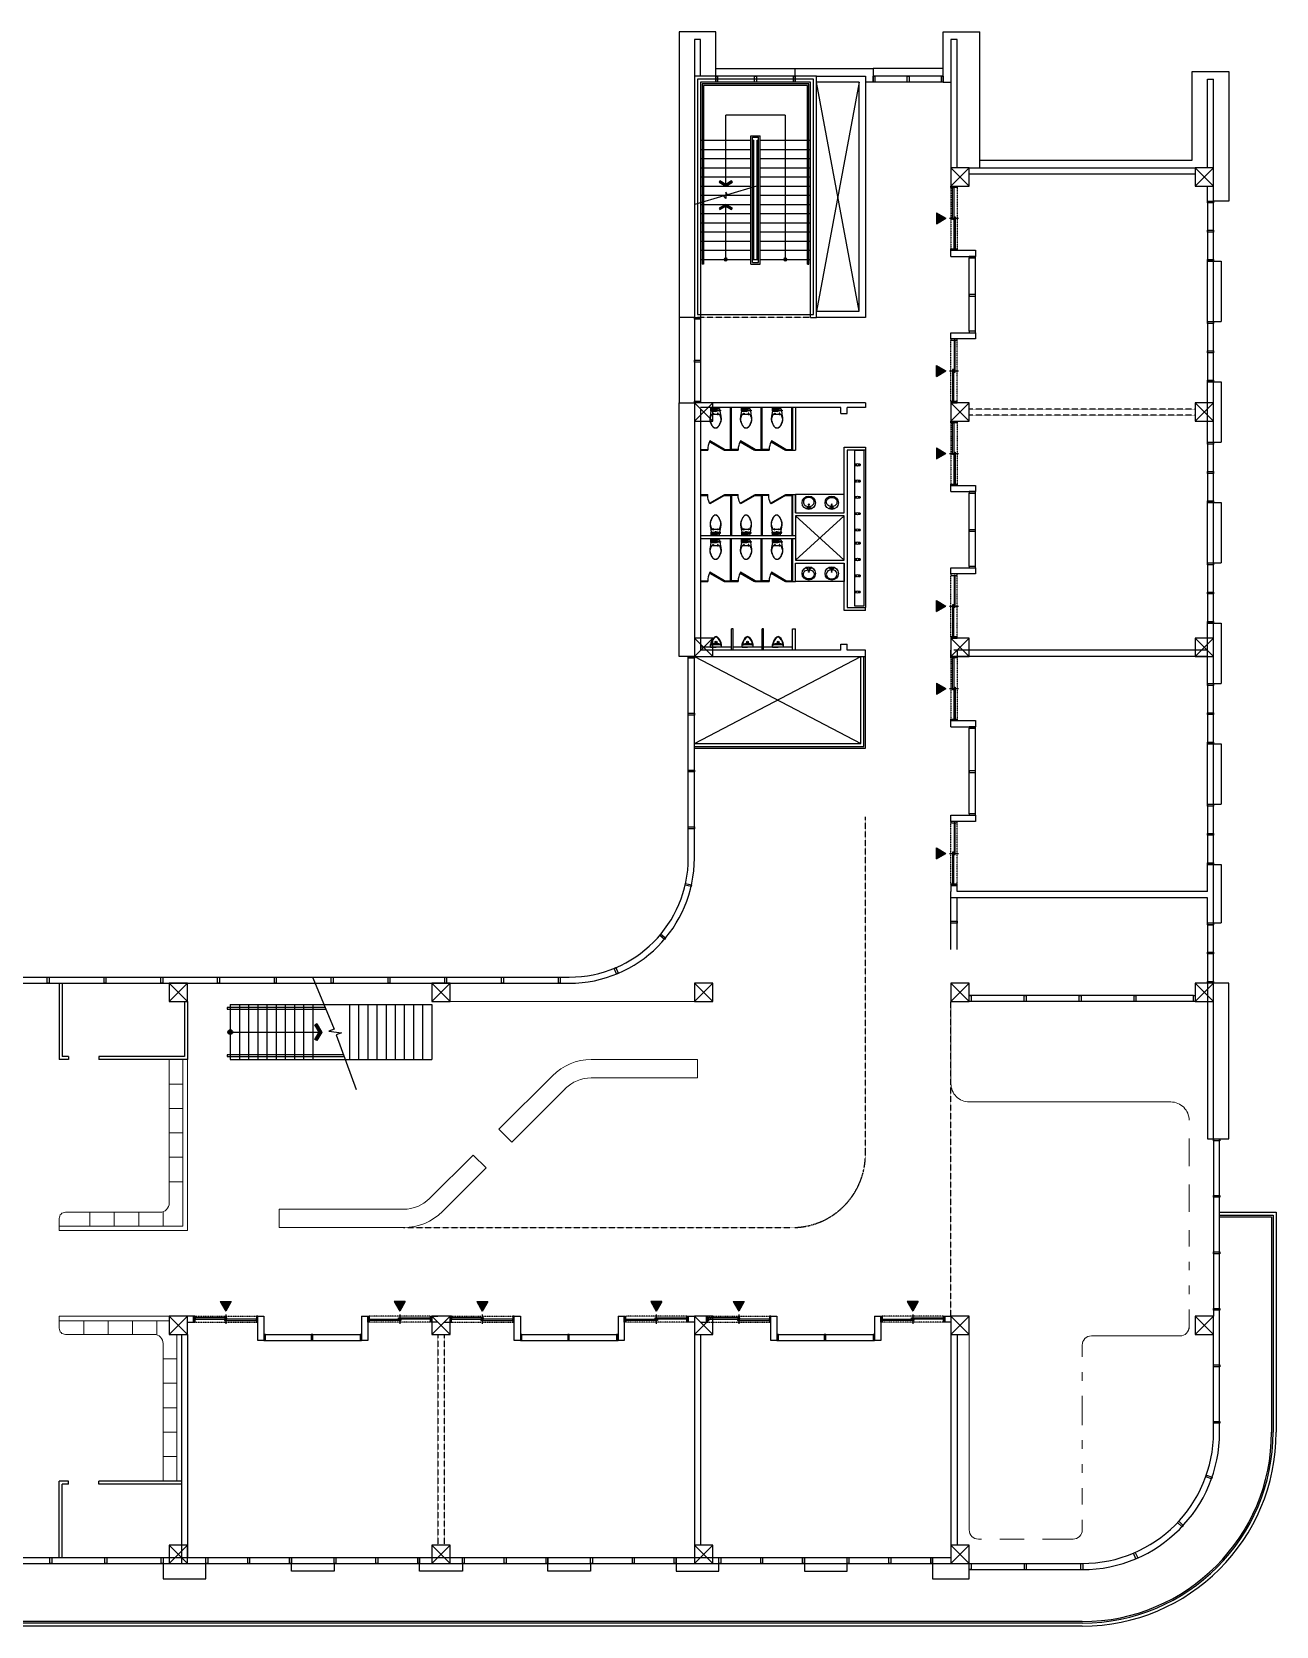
# Model space of a CAD drawing. Header units: millimetres. Extents: x -205 to 117945, y 114 to 103664.
# Drawn here: x 77198 to 117945, y 47514 to 99714 of the extents above; entities that cross this region are included whole.
import ezdxf

# ---------------------------------------------------------------- set-up
doc = ezdxf.new("R2010")
doc.units = ezdxf.units.MM
doc.linetypes.add('D_HIDDEN', pattern=[0.35, 0.2, -0.15])
doc.linetypes.add('HID', pattern=[2.2, 1.5, -0.7])
doc.layers.get('Defpoints').update_dxf_attribs({"color": 163})
doc.layers.add('A-0.패턴1', color=252, linetype='Continuous', lineweight=9, true_color=0x969696)
for name, color, linetype in [('A-ELE7', 7, 'Continuous'), ('A-FIN', 6, 'Continuous'), ('A-FIN-GL', 5, 'Continuous'), ('A-FIN-ST', 4, 'Continuous'), ('A-HID2', 7, 'HID'), ('A-HR', 6, 'Continuous'), ('A-LEAD', 7, 'Continuous'), ('A-RC', 2, 'Continuous'), ('A-STAIR', 4, 'Continuous'), ('A-TOILET', 252, 'Continuous'), ('A-VOID', 1, 'Continuous'), ('A-WALL', 3, 'Continuous'), ('A-WND2', 253, 'Continuous'), ('AA-DWXM-WIND', 4, 'Continuous'), ('AA-SSXS-SYMB', 7, 'Continuous'), ('AA-WAXM-CONC', 2, 'Continuous'), ('AA-XXXX-MARK', 7, 'Continuous'), ('G-SYM', 7, 'Continuous'), ('H-PAT 8', 8, 'Continuous')]:
    doc.layers.add(name, color=color, linetype=linetype)
doc.layers.add('G-DEF1', color=163, linetype='Continuous', plot=False)

# ---------------------------------------------------------------- blocks, each defined once
blk = doc.blocks.new('COL')
at = {"layer": 'A-RC'}
blk.add_lwpolyline([(-2370007, 768928), (-2369407, 768928), (-2369407, 769528), (-2370007, 769528)], close=True, dxfattribs=at)
at = {"layer": 'G-DEF1', "flags": 128}
for points in [[(-2370007, 769528), (-2369407, 768928)], [(-2370007, 768928), (-2369407, 769528)]]:
    blk.add_lwpolyline(points, dxfattribs=at)
blk = doc.blocks.new('교실문')
at = {"layer": 'G-SYM'}
h = blk.add_hatch(color=256, dxfattribs=at)
h.dxf.hatch_style = 1
h.paths.add_polyline_path([(241522, -220325), (241162, -220325), (241342, -220637)])
blk.add_line((241342, -220751), (241342, -221051))
for points in [[(240292, -221001), (240337, -221001), (240337, -220801), (240292, -220801)], [(242347, -221001), (242392, -221001), (242392, -220801), (242347, -220801)]]:
    blk.add_lwpolyline(points, close=True)
at = {"layer": 'A-FIN-GL', "flags": 128}
for points in [[(240337, -220898), (241382, -220898), (241382, -220858), (240337, -220858)], [(241302, -220944), (242347, -220944), (242347, -220904), (241302, -220904)]]:
    blk.add_lwpolyline(points, close=True, dxfattribs=at)
at = {"layer": 'G-SYM'}
for p, q in [((241162, -220325), (241522, -220325)), ((241162, -220325), (241342, -220637)), ((241522, -220325), (241342, -220637))]:
    blk.add_line(p, q, dxfattribs=at)
at = {"layer": 'H-PAT 8', "linetype": 'D_HIDDEN'}
for p, q in [((240337, -220801), (242347, -220801)), ((240337, -221001), (242347, -221001))]:
    blk.add_line(p, q, dxfattribs=at)
blk = doc.blocks.new('DOOR-2')
at = {"layer": 'A-FIN-GL', "flags": 128}
for points in [[(13367034, -3300902), (13370134, -3300902)], [(13367034, -3301102), (13370134, -3301102)]]:
    blk.add_lwpolyline(points, dxfattribs=at)
at = {"layer": 'A-FIN-ST'}
for points in [[(13367034, -3301102), (13367034, -3300902), (13366984, -3300902), (13366984, -3301102)], [(13368584, -3301102), (13368584, -3300902), (13368534, -3300902), (13368534, -3301102)], [(13370184, -3301102), (13370184, -3300902), (13370134, -3300902), (13370134, -3301102)]]:
    blk.add_lwpolyline(points, close=True, dxfattribs=at)
blk = doc.blocks.new('A$C198f86d3')
at = {"lineweight": -3}
for p, q in [((-181, 0), (0, 0)), ((-181, 0), (-181, -90)), ((181, 0), (0, 0)), ((181, 0), (181, -90))]:
    blk.add_line(p, q, dxfattribs=at)
for radius in [32.5, 20]:
    blk.add_circle((0, -163), radius, dxfattribs=at)
for centre, radius, start, end in [((21, 736), 820, 255.724, 268.592), ((204, -34), 390, 188.3428, 230.0968), ((21, 736), 853, 256.3218, 268.592), ((-39, -123), 116, 168.393, 198.941), ((209, -30), 381, 200.0609, 229.9825), ((0, -280), 69.6, 228.893, 269.9978), ((0, -280), 54.6, 229.1079, 269.9964), ((-21, 736), 820, 271.4035, 284.2715), ((-21, 736), 853, 271.4035, 283.6738), ((0, -280), 54.6, 269.9991, 310.8877), ((0, -280), 69.6, 269.9978, 311.1025), ((-209, -30), 381, 310.013, 339.9346), ((-204, -34), 390, 309.8987, 351.6527), ((39, -123), 116, 341.0545, 11.6025)]:
    blk.add_arc(centre, radius, start, end, dxfattribs=at)
blk = doc.blocks.new('apt104')
for p, q in [((-85, -230), (-85, -190)), ((-85, -190), (-65, -190)), ((-65, -190), (-65, -230)), ((115, -80), (15, -80)), ((115, -120), (15, -120)), ((65, -190), (65, -230)), ((85, -190), (65, -190)), ((85, -230), (85, -190)), ((150, -10), (110, -10)), ((110, -80), (110, -31))]:
    blk.add_line(p, q)
for points in [[(95, 0), (100, -10), (110, -10), (110, -31), (106, -31), (98, -31), (87, -30), (0, -30), (-87, -30), (-98, -31), (-106, -31), (-113, -32), (-119, -32), (-123, -33), (-125, -35), (-126, -38), (-127, -41), (-128, -45), (-129, -49), (-130, -56), (-131, -60), (-132, -64), (-133, -69), (-134, -75), (-135, -81), (-136, -86), (-141, -86), (-144, -85), (-147, -85), (-152, -85), (-156, -86), (-160, -88), (-163, -91), (-165, -94), (-166, -97), (-166, -99), (-166, -100), (-166, -101), (-166, -103), (-165, -106), (-163, -109), (-160, -112), (-156, -114), (-152, -115), (-147, -115), (-144, -115), (-141, -114), (-170, -280, 0.022182), (-179, -348, 0.0294), (-180, -400, 0.029565), (-177, -436, 0.035314), (-170, -465, 0.006976), (-166, -477, 0.004694), (-160, -495, 0.019426), (-144, -536, 0.015468), (-120, -585, 0.040875), (-101, -615, 0.036447), (-75, -645, 0.04843), (-50, -665, 0.068612), (-30, -675, 0.037226), (-14, -679, 0.041311), (0, -680, 0.041311), (14, -679, 0.037226), (30, -675, 0.068612), (50, -665, 0.04843), (75, -645, 0.036447), (101, -615, 0.040875), (120, -585, 0.015468), (144, -536, 0.019426), (160, -495, 0.004694), (166, -477, 0.006976), (170, -465, 0.035314), (177, -436, 0.029565), (180, -400, 0.0294), (179, -348, 0.022182), (170, -280), (142, -122, 0.455372), (150, -85), (150, -10), (160, -10), (165, 0)], [(-65, -90), (-136, -86, 1.060552)]]:
    blk.add_lwpolyline(points, format="xyb")
blk.add_lwpolyline([(155, -485, 0.01631), (169, -440, 0.029266), (175, -415, 0.059581), (176, -392, 0.031679), (170, -350, 0.018716), (159, -306, 0.029941), (150, -280, 0.016406), (142, -262, 0.013101), (130, -240, 0.031874), (118, -221, 0.236068), (115, -220), (-115, -220, 0.198912), (-124, -224, 0.091569), (-135, -240, 0.015343), (-142, -257, 0.011028), (-150, -280, 0.00909), (-161, -317, 0.010307), (-170, -350, 0.040097), (-176, -389, 0.059581), (-175, -415, 0.029266), (-169, -440, 0.01631), (-155, -485, 0.00591), (-139, -527, 0.010632), (-130, -550, 0.022415), (-115, -581, 0.027113), (-100, -605, 0.025219), (-89, -619, 0.015085), (-70, -640, 0.026781), (-54, -654, 0.03156), (-40, -665, 0.081068), (-24, -672, 0.057721), (0, -675, 0.044905), (18, -674, 0.063275), (30, -670, 0.056457), (48, -660, 0.038661), (70, -640, 0.016027), (90, -618, 0.028675), (100, -605, 0.023657), (116, -579, 0.022415), (130, -550, 0.010632), (139, -527, 0.00591)], format="xyb", close=True)
for points in [[(-141, -114), (-65, -110)], [(-65, -230), (-85, -230)], [(-15, -80), (-65, -80), (-65, -120), (-15, -120)], [(65, -230), (85, -230)]]:
    blk.add_lwpolyline(points)
blk.add_circle((0, -100), 25)
for centre, radius, start, end in [((0, -100), 35, 34.8499, 145.1501), ((0, -100), 35, 214.8499, 325.1501), ((130, -100), 25, 36.8699, 298.9372)]:
    blk.add_arc(centre, radius, start, end)
blk = doc.blocks.new('A$Cd8b1d8e2')
at = {"layer": 'AA-XXXX-MARK'}
h = blk.add_hatch(color=256, dxfattribs=at)
h.dxf.hatch_style = 1
edge = h.paths.add_edge_path()
edge.add_arc((0, 0), 0.5, 0, 360)
blk.add_circle((0, 0), 0.5, dxfattribs=at)
blk = doc.blocks.new('ST-3')
at = {"layer": 'A-LEAD'}
for points in [[(-2264912, 993174), (-2264955, 993199), (-2264844, 993390), (-2264955, 993582), (-2264912, 993607), (-2264787, 993390)], [(-2264062, 993607), (-2264018, 993582), (-2264129, 993390), (-2264018, 993199), (-2264062, 993174), (-2264187, 993390)]]:
    blk.add_hatch(color=256, dxfattribs=at).paths.add_polyline_path(points)
at = {"layer": 'A-FIN-GL'}
blk.add_line((-2260787, 995665), (-2260787, 993065), dxfattribs=at)
at = {"layer": 'A-FIN-GL', "flags": 128}
blk.add_lwpolyline([(-2260587, 995665), (-2260587, 993065)], dxfattribs=at)
at = {"layer": 'A-FIN-ST'}
for points in [[(-2260587, 995605), (-2260587, 995665), (-2260787, 995665), (-2260787, 995605)], [(-2260587, 994335), (-2260587, 994395), (-2260787, 994395), (-2260787, 994335)], [(-2260587, 993065), (-2260587, 993125), (-2260787, 993125), (-2260787, 993065)]]:
    blk.add_lwpolyline(points, close=True, dxfattribs=at)
at = {"layer": 'A-HID2'}
blk.add_lwpolyline([(-2268487, 996165), (-2268487, 992565)], dxfattribs=at)
at = {"layer": 'A-HR'}
for p, q in [((-2266737, 996115), (-2260837, 996115)), ((-2266737, 996065), (-2266737, 996115)), ((-2266737, 996065), (-2260887, 996065)), ((-2260887, 996065), (-2260887, 992665)), ((-2260837, 996115), (-2260837, 992615)), ((-2266737, 994515), (-2262537, 994515)), ((-2266737, 994215), (-2266737, 994515)), ((-2266687, 994465), (-2262587, 994465)), ((-2266687, 994265), (-2266687, 994465)), ((-2262587, 994265), (-2262587, 994465)), ((-2262537, 994215), (-2262537, 994515)), ((-2266737, 994215), (-2262537, 994215)), ((-2266687, 994265), (-2262587, 994265)), ((-2260887, 992665), (-2266737, 992665)), ((-2266737, 992665), (-2266737, 992615)), ((-2260837, 992615), (-2266737, 992615))]:
    blk.add_line(p, q, dxfattribs=at)
at = {"layer": 'A-LEAD'}
for p, q in [((-2261862, 995340), (-2266587, 995340)), ((-2261862, 995340), (-2261862, 993390)), ((-2266587, 993390), (-2264787, 993390)), ((-2264129, 993390), (-2261862, 993390))]:
    blk.add_line(p, q, dxfattribs=at)
blk.add_lwpolyline([(-2264183, 994402), (-2264469, 993448), (-2264382, 993390), (-2264591, 993390), (-2264504, 993333), (-2264790, 992378)], dxfattribs=at)
for points in [[(-2264912, 993174), (-2264955, 993199), (-2264844, 993390), (-2264955, 993582), (-2264912, 993607), (-2264787, 993390)], [(-2264062, 993607), (-2264018, 993582), (-2264129, 993390), (-2264018, 993199), (-2264062, 993174), (-2264187, 993390)]]:
    blk.add_lwpolyline(points, close=True, dxfattribs=at)
at = {"layer": 'A-RC'}
for p, q in [((-2268487, 996165), (-2268487, 996365)), ((-2268487, 996365), (-2260587, 996365)), ((-2268487, 996165), (-2260787, 996165)), ((-2260787, 996165), (-2260787, 995665)), ((-2260587, 996365), (-2260587, 995665)), ((-2260787, 995665), (-2260587, 995665)), ((-2260587, 993065), (-2260587, 992365)), ((-2268487, 992365), (-2268487, 992565)), ((-2260587, 992365), (-2268487, 992365))]:
    blk.add_line(p, q, dxfattribs=at)
at = {"layer": 'A-RC', "flags": 128}
blk.add_lwpolyline([(-2260587, 993065), (-2260787, 993065), (-2260787, 992565), (-2268487, 992565)], dxfattribs=at)
at = {"layer": 'A-STAIR'}
for p, q in [((-2266587, 994515), (-2266587, 996165)), ((-2266287, 994515), (-2266287, 996165)), ((-2265987, 994515), (-2265987, 996165)), ((-2265687, 994515), (-2265687, 996165)), ((-2265387, 994515), (-2265387, 996165)), ((-2265087, 994515), (-2265087, 996165)), ((-2264787, 994515), (-2264787, 996165)), ((-2264487, 994515), (-2264487, 996165)), ((-2264187, 994515), (-2264187, 996165)), ((-2263887, 994515), (-2263887, 996165)), ((-2263587, 994515), (-2263587, 996165)), ((-2263287, 994515), (-2263287, 996165)), ((-2262987, 994515), (-2262987, 996165)), ((-2262687, 994515), (-2262687, 996165)), ((-2266587, 994265), (-2266587, 994465)), ((-2266587, 994415), (-2262687, 994415)), ((-2266287, 994415), (-2266287, 994465)), ((-2265987, 994415), (-2265987, 994465)), ((-2265687, 994415), (-2265687, 994465)), ((-2265387, 994415), (-2265387, 994465)), ((-2265087, 994415), (-2265087, 994465)), ((-2264787, 994415), (-2264787, 994465)), ((-2264487, 994415), (-2264487, 994465)), ((-2264187, 994415), (-2264187, 994465)), ((-2263887, 994415), (-2263887, 994465)), ((-2263587, 994415), (-2263587, 994465)), ((-2263287, 994415), (-2263287, 994465)), ((-2262987, 994415), (-2262987, 994465)), ((-2262687, 994415), (-2262687, 994465)), ((-2266587, 994315), (-2262687, 994315)), ((-2266587, 992565), (-2266587, 994215)), ((-2266287, 994265), (-2266287, 994315)), ((-2266287, 992565), (-2266287, 994215)), ((-2265987, 994265), (-2265987, 994315)), ((-2265987, 992565), (-2265987, 994215)), ((-2265687, 994265), (-2265687, 994315)), ((-2265687, 992565), (-2265687, 994215)), ((-2265387, 994265), (-2265387, 994315)), ((-2265387, 992565), (-2265387, 994215)), ((-2265087, 994265), (-2265087, 994315)), ((-2265087, 992565), (-2265087, 994215)), ((-2264787, 994265), (-2264787, 994315)), ((-2264787, 992565), (-2264787, 994215)), ((-2264487, 994265), (-2264487, 994315)), ((-2264487, 992565), (-2264487, 994215)), ((-2264187, 994265), (-2264187, 994315)), ((-2264187, 992565), (-2264187, 994215)), ((-2263887, 994265), (-2263887, 994315)), ((-2263887, 992565), (-2263887, 994215)), ((-2263587, 994265), (-2263587, 994315)), ((-2263587, 992565), (-2263587, 994215)), ((-2263287, 994265), (-2263287, 994315)), ((-2263287, 992565), (-2263287, 994215)), ((-2262987, 994265), (-2262987, 994315)), ((-2262987, 992565), (-2262987, 994215)), ((-2262687, 994265), (-2262687, 994315)), ((-2262687, 992565), (-2262687, 994215))]:
    blk.add_line(p, q, dxfattribs=at)
at = {"layer": 'Defpoints'}
blk.add_lwpolyline([(-2260687, 996265), (-2260687, 992465), (-2268387, 992465), (-2268387, 996265)], close=True, dxfattribs=at)
at = {"layer": 'A-LEAD', "xscale": 100, "yscale": 100, "zscale": 100, "rotation": 180}
for p in [(-2266587, 995340), (-2266587, 993390)]:
    blk.add_blockref('A$Cd8b1d8e2', p, dxfattribs=at)

msp = doc.modelspace()

# ---------------------------------------------------------------- hatches: boundary and pattern name
at = {"layer": 'AA-SSXS-SYMB'}
h = msp.add_hatch(color=256, dxfattribs=at)
h.dxf.hatch_style = 1
h.paths.add_polyline_path([(83695, 66885, -1), (83695, 67042, -1)])
h = msp.add_hatch(color=256, dxfattribs=at)
h.dxf.hatch_style = 1
h.paths.add_polyline_path([(86534, 66684), (86465, 66724), (86603, 66963), (86465, 67202), (86534, 67242), (86695, 66964)])

# ---------------------------------------------------------------- linework, layer by layer
at = {"layer": 'A-0.패턴1'}
for p, q in [((78095, 66064), (78095, 66064)), ((95516, 66064), (98995, 66064)), ((98995, 66064), (98995, 65464)), ((92495, 63788), (94243, 65536)), ((98995, 65464), (95516, 65464)), ((94668, 65112), (92919, 63364)), ((92919, 63364), (92495, 63788)), ((78095, 57664), (81695, 57664)), ((78095, 57514), (81695, 57514)), ((107595, 57664), (107595, 57664)), ((115095, 57242), (115095, 57881)), ((107895, 57364), (107895, 50664)), ((78095, 52264), (78095, 52264))]:
    msp.add_line(p, q, dxfattribs=at)
at = {"layer": 'A-0.패턴1', "flags": 128}
for points in [[(90895, 67964), (98895, 67964)], [(78095, 60614), (82145, 60614), (82145, 66064)], [(78095, 60464), (82295, 60464), (82295, 66064)], [(82145, 65264), (81695, 65264)], [(82145, 64464), (81695, 64464)], [(82145, 63664), (81695, 63664)], [(115095, 62576), (115095, 63476)], [(82145, 62864), (81695, 62864)], [(82145, 62064), (81695, 62064)], [(115095, 61076), (115095, 61976)], [(81495, 60614), (81495, 61081)], [(79095, 60614), (79095, 61064)], [(79895, 60614), (79895, 61064)], [(80695, 60614), (80695, 61064)], [(115095, 59946), (115095, 60476)], [(115095, 59164), (115095, 59446)], [(115095, 58381), (115095, 58664)], [(78895, 57514), (78895, 57064)], [(79695, 57514), (79695, 57064)], [(80495, 57514), (80495, 57064)], [(81295, 57514), (81295, 57046)], [(81945, 57064), (81945, 52264)], [(81945, 56264), (81495, 56264)], [(81945, 55464), (81495, 55464)], [(111595, 55549), (111595, 55832)], [(111595, 54098), (111595, 55049)], [(81945, 54664), (81495, 54664)], [(81945, 53864), (81495, 53864)], [(111595, 53315), (111595, 53598)], [(81945, 53064), (81495, 53064)], [(111595, 52532), (111595, 52815)], [(111595, 51491), (111595, 52032)], [(108195, 50364), (108295, 50364)], [(108895, 50364), (109695, 50364)]]:
    msp.add_lwpolyline(points, dxfattribs=at)
for points in [[(115095, 64076, 0.414214), (114495, 64676), (107895, 64676, -0.414214), (107295, 65276), (107295, 67964)], [(78095, 60464), (78095, 60864, -0.414214), (78295, 61064), (81395, 61064, 0.414214), (81695, 61364), (81695, 66064)], [(78095, 57664), (78095, 57264, 0.414214), (78295, 57064), (81195, 57064, -0.414214), (81495, 56764), (81495, 52264)], [(111595, 56332), (111595, 56714, -0.414214), (111895, 57014), (114795, 57014, 0.414214), (115095, 57314), (115095, 57564)], [(110295, 50364), (111295, 50364, 0.414214), (111595, 50664), (111595, 50991)]]:
    msp.add_lwpolyline(points, format="xyb", dxfattribs=at)
at = {"layer": 'A-0.패턴1'}
msp.add_lwpolyline([(92071, 62515), (90646, 61091, -0.198912), (89373, 60564), (85295, 60564), (85295, 61164), (89373, 61164, 0.198912), (90222, 61515), (91646, 62939)], format="xyb", close=True, dxfattribs=at)
for centre, radius, start, end in [((95516, 64264), 1800, 90, 135), ((95516, 64264), 1200, 90, 135), ((108195, 50664), 300, 180, 270)]:
    msp.add_arc(centre, radius, start, end, dxfattribs=at)
at = {"layer": 'A-ELE7'}
for p, q in [((104345, 76414), (104345, 79264)), ((98895, 76414), (104345, 76414)), ((116095, 61064), (117945, 61064)), ((117945, 61064), (117945, 53864)), ((111595, 47514), (56295, 47514))]:
    msp.add_line(p, q, dxfattribs=at)
msp.add_arc((111595, 53864), 6350, 270, 360, dxfattribs=at)
at = {"layer": 'A-FIN'}
for p, q in [((99595, 99714), (98395, 99714)), ((98395, 99714), (98395, 90364)), ((99595, 98264), (99595, 99714)), ((107045, 98064), (107045, 99714)), ((107045, 99714), (108245, 99714)), ((108245, 95264), (108245, 99714)), ((102195, 98264), (102195, 98514)), ((102195, 98514), (104745, 98514)), ((104745, 98514), (104745, 98064)), ((107295, 98464), (107295, 98264)), ((115195, 95514), (115195, 98414)), ((115195, 98414), (116395, 98414)), ((116395, 98414), (116395, 94176)), ((104745, 98064), (104495, 98064)), ((107045, 98064), (107295, 98064)), ((108245, 95514), (115195, 95514)), ((116395, 94176), (115895, 94176)), ((115895, 92201), (116145, 92201)), ((116145, 92201), (116145, 90226)), ((98895, 90364), (98395, 90364)), ((99095, 90364), (98995, 90364)), ((99095, 90364), (99095, 90364)), ((115895, 90226), (116145, 90226)), ((115895, 88251), (116145, 88251)), ((116145, 88251), (116145, 86276)), ((98395, 79264), (98395, 87564)), ((98395, 87564), (98895, 87564)), ((115895, 86276), (116145, 86276)), ((115895, 84301), (116145, 84301)), ((116145, 84301), (116145, 82326)), ((115895, 82326), (116145, 82326)), ((115895, 80351), (116145, 80351)), ((116145, 80351), (116145, 78376)), ((98895, 79264), (98395, 79264)), ((115895, 78376), (116145, 78376)), ((115895, 76401), (116145, 76401)), ((116145, 76401), (116145, 74426)), ((115895, 74426), (116145, 74426)), ((115895, 72451), (116145, 72451)), ((116145, 72451), (116145, 70539)), ((115895, 70539), (116145, 70539)), ((116395, 68564), (115895, 68564)), ((116395, 63464), (116395, 68564)), ((115897, 63464), (116395, 63464)), ((81495, 49764), (81495, 49064)), ((82895, 49064), (82895, 49564)), ((85695, 49314), (85695, 49564)), ((87095, 49314), (85695, 49314)), ((87095, 49564), (87095, 49314)), ((89895, 49314), (89895, 49564)), ((91295, 49314), (89895, 49314)), ((91295, 49564), (91295, 49314)), ((94095, 49314), (94095, 49564)), ((95495, 49314), (94095, 49314)), ((95495, 49564), (95495, 49314)), ((98295, 49564), (98295, 49314)), ((98295, 49314), (99695, 49314)), ((99695, 49314), (99695, 49564)), ((102495, 49564), (102495, 49314)), ((102495, 49314), (103895, 49314)), ((103895, 49314), (103895, 49564)), ((106695, 49564), (106695, 49064)), ((107895, 49064), (107895, 49564)), ((81495, 49064), (82895, 49064)), ((106695, 49064), (107895, 49064))]:
    msp.add_line(p, q, dxfattribs=at)
at = {"layer": 'A-FIN-GL'}
for p, q in [((107045, 98264), (104745, 98264)), ((107045, 98264), (106985, 98264)), ((107045, 98064), (104745, 98064)), ((107045, 98064), (106985, 98064)), ((98895, 90364), (98895, 87564)), ((99095, 90364), (99095, 87564)), ((98695, 72664), (98695, 79264)), ((98895, 72664), (98895, 79264)), ((107295, 69664), (107295, 71364)), ((107495, 69664), (107495, 71364)), ((73895, 68764), (94795, 68764)), ((73895, 68564), (94795, 68564)), ((115235, 68164), (107895, 68164)), ((115235, 67964), (107895, 67964)), ((115895, 63464), (115895, 57664)), ((116095, 53864), (116095, 63464)), ((115895, 53864), (115895, 57064)), ((74145, 49764), (81495, 49764)), ((74145, 49564), (81495, 49564)), ((107895, 49564), (111595, 49564)), ((107895, 49364), (111595, 49364))]:
    msp.add_line(p, q, dxfattribs=at)
at = {"layer": 'A-FIN-GL', "flags": 128}
for points in [[(115695, 94176), (115695, 92201)], [(115895, 92201), (115895, 94176)], [(107895, 89914), (107895, 92314)], [(108095, 89914), (108095, 92314)], [(115695, 90226), (115695, 88251)], [(115895, 88251), (115895, 90226)], [(115695, 86276), (115695, 84301)], [(115895, 84301), (115895, 86276)], [(107895, 82214), (107895, 84614)], [(108095, 82214), (108095, 84614)], [(115695, 82326), (115695, 80351)], [(115895, 80351), (115895, 82326)], [(115695, 78376), (115695, 76401)], [(115895, 76401), (115895, 78376)], [(107895, 74114), (107895, 76914)], [(108095, 74114), (108095, 76914)], [(115695, 74426), (115695, 72451)], [(115895, 72451), (115895, 74426)], [(115695, 70539), (115695, 68564)], [(115895, 68564), (115895, 70539)], [(82895, 49764), (85695, 49764)], [(87095, 49764), (89895, 49764)], [(91295, 49764), (94095, 49764)], [(95495, 49764), (98295, 49764)], [(99695, 49764), (102495, 49764)], [(103895, 49764), (106695, 49764)], [(82895, 49564), (85695, 49564)], [(87095, 49564), (89895, 49564)], [(91295, 49564), (94095, 49564)], [(95495, 49564), (98295, 49564)], [(99695, 49564), (102495, 49564)], [(103895, 49564), (106695, 49564)]]:
    msp.add_lwpolyline(points, dxfattribs=at)
at = {"layer": 'A-FIN-GL'}
for centre, radius, end in [((94795, 72664), 4100, 0), ((94795, 72664), 3900, 360), ((111595, 53864), 4300, 0), ((111595, 53864), 4500, 0)]:
    msp.add_arc(centre, radius, 270, end, dxfattribs=at)
at = {"layer": 'A-FIN-ST'}
for p, q in [((104745, 98064), (104745, 98264)), ((104745, 98264), (104805, 98264)), ((104805, 98264), (104805, 98064)), ((105865, 98064), (105865, 98264)), ((105865, 98264), (105925, 98264)), ((105925, 98264), (105925, 98064)), ((106985, 98064), (106985, 98264)), ((106985, 98264), (107045, 98264)), ((107045, 98264), (107045, 98064)), ((104805, 98064), (104745, 98064)), ((105925, 98064), (105865, 98064)), ((107045, 98064), (106985, 98064)), ((98895, 90304), (98895, 90364)), ((98895, 90364), (99095, 90364)), ((99095, 90364), (99095, 90304)), ((99095, 90304), (98895, 90304)), ((98895, 88904), (98895, 88964)), ((98895, 88964), (99095, 88964)), ((99095, 88904), (98895, 88904)), ((99095, 88964), (99095, 88904)), ((98895, 87564), (98895, 87624)), ((98895, 87624), (99095, 87624)), ((99095, 87564), (98895, 87564)), ((99095, 87624), (99095, 87564)), ((98695, 79204), (98695, 79264)), ((98695, 79264), (98895, 79264)), ((98895, 79204), (98695, 79204)), ((98895, 79264), (98895, 79204)), ((98695, 77344), (98695, 77404)), ((98695, 77404), (98895, 77404)), ((98895, 77344), (98695, 77344)), ((98895, 77404), (98895, 77344)), ((98695, 75484), (98695, 75544)), ((98695, 75544), (98895, 75544)), ((98895, 75484), (98695, 75484)), ((98895, 75544), (98895, 75484)), ((98695, 73624), (98695, 73684)), ((98695, 73684), (98895, 73684)), ((98895, 73624), (98695, 73624)), ((98895, 73684), (98895, 73624)), ((98592, 71771), (98605, 71830)), ((98787, 71729), (98592, 71771)), ((98605, 71830), (98800, 71787)), ((98800, 71787), (98787, 71729)), ((107295, 70534), (107295, 70594)), ((107295, 70594), (107495, 70594)), ((107495, 70534), (107295, 70534)), ((107495, 70594), (107495, 70534)), ((97759, 70128), (97797, 70174)), ((97913, 70000), (97759, 70128)), ((97797, 70174), (97951, 70046)), ((97951, 70046), (97913, 70000)), ((96264, 69050), (96319, 69074)), ((96342, 68866), (96264, 69050)), ((96319, 69074), (96397, 68890)), ((77701, 68564), (77701, 68764)), ((77701, 68764), (77761, 68764)), ((77761, 68564), (77701, 68564)), ((77761, 68764), (77761, 68564)), ((79561, 68564), (79561, 68764)), ((79561, 68764), (79621, 68764)), ((79621, 68564), (79561, 68564)), ((79621, 68764), (79621, 68564)), ((81421, 68564), (81421, 68764)), ((81421, 68764), (81481, 68764)), ((81481, 68564), (81421, 68564)), ((81481, 68764), (81481, 68564)), ((83281, 68564), (83281, 68764)), ((83281, 68764), (83341, 68764)), ((83341, 68564), (83281, 68564)), ((83341, 68764), (83341, 68564)), ((85141, 68564), (85141, 68764)), ((85141, 68764), (85201, 68764)), ((85201, 68564), (85141, 68564)), ((85201, 68764), (85201, 68564)), ((87001, 68564), (87001, 68764)), ((87001, 68764), (87061, 68764)), ((87061, 68564), (87001, 68564)), ((87061, 68764), (87061, 68564)), ((88861, 68564), (88861, 68764)), ((88861, 68764), (88921, 68764)), ((88921, 68564), (88861, 68564)), ((88921, 68764), (88921, 68564)), ((90721, 68564), (90721, 68764)), ((90721, 68764), (90781, 68764)), ((90781, 68564), (90721, 68564)), ((90781, 68764), (90781, 68564)), ((92581, 68564), (92581, 68764)), ((92581, 68764), (92641, 68764)), ((92641, 68564), (92581, 68564)), ((92641, 68764), (92641, 68564)), ((94441, 68564), (94441, 68764)), ((94441, 68764), (94501, 68764)), ((94501, 68564), (94441, 68564)), ((94501, 68764), (94501, 68564)), ((96397, 68890), (96342, 68866)), ((107895, 67964), (107895, 68164)), ((107895, 68164), (107955, 68164)), ((107955, 67964), (107895, 67964)), ((107955, 68164), (107955, 67964)), ((109695, 67964), (109695, 68164)), ((109695, 68164), (109755, 68164)), ((109755, 67964), (109695, 67964)), ((109755, 68164), (109755, 67964)), ((111495, 67964), (111495, 68164)), ((111495, 68164), (111555, 68164)), ((111555, 67964), (111495, 67964)), ((111555, 68164), (111555, 67964)), ((113295, 67964), (113295, 68164)), ((113295, 68164), (113355, 68164)), ((113355, 67964), (113295, 67964)), ((113355, 68164), (113355, 67964)), ((115235, 67964), (115235, 68164)), ((115235, 68164), (115295, 68164)), ((115295, 67964), (115235, 67964)), ((115295, 68164), (115295, 67964)), ((115897, 63404), (115897, 63464)), ((115897, 63464), (116097, 63464)), ((116097, 63404), (115897, 63404)), ((116097, 63464), (116097, 63404)), ((115897, 61554), (115897, 61614)), ((115897, 61614), (116097, 61614)), ((116097, 61614), (116097, 61554)), ((116097, 61554), (115897, 61554)), ((115897, 59704), (115897, 59764)), ((115897, 59764), (116097, 59764)), ((116097, 59704), (115897, 59704)), ((116097, 59764), (116097, 59704)), ((115897, 57854), (115897, 57914)), ((115897, 57914), (116097, 57914)), ((116097, 57854), (115897, 57854)), ((116097, 57914), (116097, 57854)), ((115897, 56004), (115897, 56064)), ((115897, 56064), (116097, 56064)), ((116097, 56004), (115897, 56004)), ((116097, 56064), (116097, 56004)), ((115897, 54154), (115897, 54214)), ((115897, 54214), (116097, 54214)), ((116097, 54154), (115897, 54154)), ((116097, 54214), (116097, 54154)), ((115641, 52399), (115660, 52456)), ((115830, 52334), (115641, 52399)), ((115660, 52456), (115849, 52390)), ((115849, 52390), (115830, 52334)), ((114718, 50904), (114759, 50948)), ((114866, 50769), (114718, 50904)), ((114759, 50948), (114906, 50813)), ((114906, 50813), (114866, 50769)), ((77790, 49564), (77790, 49764)), ((77790, 49764), (77850, 49764)), ((77850, 49764), (77850, 49564)), ((79590, 49564), (79590, 49764)), ((79590, 49764), (79650, 49764)), ((79650, 49764), (79650, 49564)), ((81435, 49564), (81435, 49764)), ((81435, 49764), (81495, 49764)), ((81495, 49764), (81495, 49564)), ((113276, 49903), (113330, 49927)), ((113356, 49720), (113276, 49903)), ((113330, 49927), (113411, 49744)), ((113411, 49744), (113356, 49720)), ((77850, 49564), (77790, 49564)), ((79650, 49564), (79590, 49564)), ((81495, 49564), (81435, 49564)), ((107895, 49364), (107895, 49564)), ((107895, 49564), (107955, 49564)), ((107955, 49364), (107895, 49364)), ((107955, 49564), (107955, 49364)), ((109703, 49361), (109703, 49561)), ((109703, 49561), (109763, 49561)), ((109763, 49361), (109703, 49361)), ((109763, 49561), (109763, 49361)), ((111553, 49361), (111553, 49561)), ((111553, 49561), (111613, 49561)), ((111613, 49361), (111553, 49361)), ((111613, 49561), (111613, 49361))]:
    msp.add_line(p, q, dxfattribs=at)
for points in [[(115895, 94176), (115895, 94116), (115695, 94116), (115695, 94176)], [(115895, 93219), (115895, 93159), (115695, 93159), (115695, 93219)], [(108095, 92364), (107895, 92364), (107895, 92314), (108095, 92314)], [(115895, 92261), (115895, 92201), (115695, 92201), (115695, 92261)], [(108095, 91114), (107895, 91114), (107895, 91064), (108095, 91064)], [(108095, 89914), (107895, 89914), (107895, 89864), (108095, 89864)], [(115895, 90226), (115895, 90166), (115695, 90166), (115695, 90226)], [(115895, 89269), (115895, 89209), (115695, 89209), (115695, 89269)], [(115895, 88311), (115895, 88251), (115695, 88251), (115695, 88311)], [(115895, 86276), (115895, 86216), (115695, 86216), (115695, 86276)], [(115895, 85319), (115895, 85259), (115695, 85259), (115695, 85319)], [(108095, 84664), (107895, 84664), (107895, 84614), (108095, 84614)], [(115895, 84361), (115895, 84301), (115695, 84301), (115695, 84361)], [(108095, 83414), (107895, 83414), (107895, 83364), (108095, 83364)], [(108095, 82214), (107895, 82214), (107895, 82164), (108095, 82164)], [(115895, 82326), (115895, 82266), (115695, 82266), (115695, 82326)], [(115895, 81369), (115895, 81309), (115695, 81309), (115695, 81369)], [(115895, 80411), (115895, 80351), (115695, 80351), (115695, 80411)], [(115895, 78376), (115895, 78316), (115695, 78316), (115695, 78376)], [(115895, 77419), (115895, 77359), (115695, 77359), (115695, 77419)], [(108095, 76964), (107895, 76964), (107895, 76914), (108095, 76914)], [(115895, 76461), (115895, 76401), (115695, 76401), (115695, 76461)], [(108095, 75514), (107895, 75514), (107895, 75464), (108095, 75464)], [(115895, 74426), (115895, 74366), (115695, 74366), (115695, 74426)], [(108095, 74114), (107895, 74114), (107895, 74064), (108095, 74064)], [(115895, 73469), (115895, 73409), (115695, 73409), (115695, 73469)], [(115895, 72511), (115895, 72451), (115695, 72451), (115695, 72511)], [(115895, 70539), (115895, 70479), (115695, 70479), (115695, 70539)], [(115895, 69581), (115895, 69521), (115695, 69521), (115695, 69581)], [(115895, 68624), (115895, 68564), (115695, 68564), (115695, 68624)], [(82955, 49564), (82895, 49564), (82895, 49764), (82955, 49764)], [(84325, 49564), (84265, 49564), (84265, 49764), (84325, 49764)], [(85695, 49564), (85635, 49564), (85635, 49764), (85695, 49764)], [(87155, 49564), (87095, 49564), (87095, 49764), (87155, 49764)], [(88525, 49564), (88465, 49564), (88465, 49764), (88525, 49764)], [(89895, 49564), (89835, 49564), (89835, 49764), (89895, 49764)], [(91355, 49564), (91295, 49564), (91295, 49764), (91355, 49764)], [(92725, 49564), (92665, 49564), (92665, 49764), (92725, 49764)], [(94095, 49564), (94035, 49564), (94035, 49764), (94095, 49764)], [(95555, 49564), (95495, 49564), (95495, 49764), (95555, 49764)], [(96925, 49564), (96865, 49564), (96865, 49764), (96925, 49764)], [(98295, 49564), (98235, 49564), (98235, 49764), (98295, 49764)], [(99755, 49564), (99695, 49564), (99695, 49764), (99755, 49764)], [(101125, 49564), (101065, 49564), (101065, 49764), (101125, 49764)], [(102495, 49564), (102435, 49564), (102435, 49764), (102495, 49764)], [(103955, 49564), (103895, 49564), (103895, 49764), (103955, 49764)], [(105325, 49564), (105265, 49564), (105265, 49764), (105325, 49764)], [(106695, 49564), (106635, 49564), (106635, 49764), (106695, 49764)]]:
    msp.add_lwpolyline(points, close=True, dxfattribs=at)
at = {"layer": 'A-HID2'}
for p, q in [((115295, 87364), (107895, 87364)), ((115295, 87164), (107895, 87164)), ((104495, 62964), (104495, 74014)), ((107295, 57664), (107295, 67964)), ((89373, 60564), (102095, 60564)), ((90495, 57064), (90495, 50164)), ((90695, 57064), (90695, 50164))]:
    msp.add_line(p, q, dxfattribs=at)
msp.add_arc((102095, 62964), 2400, 270, 360, dxfattribs=at)
at = {"layer": 'A-HR'}
for p, q in [((104445, 76314), (104445, 79264)), ((104495, 76264), (104495, 79264)), ((98895, 76314), (104445, 76314)), ((98895, 76264), (104495, 76264)), ((86805, 67764), (83595, 67764)), ((83595, 67764), (83595, 67714)), ((83595, 67714), (86825, 67714)), ((87405, 66214), (83595, 66214)), ((83595, 66214), (83595, 66164)), ((83595, 66164), (87423, 66164)), ((116095, 60964), (117845, 60964)), ((116095, 60914), (117795, 60914)), ((117795, 60914), (117795, 53864)), ((117845, 60964), (117845, 53864)), ((111595, 47614), (56395, 47614)), ((111595, 47664), (56445, 47664))]:
    msp.add_line(p, q, dxfattribs=at)
for radius in [6250, 6200]:
    msp.add_arc((111595, 53864), radius, 270, 360, dxfattribs=at)
at = {"layer": 'A-LEAD'}
for p, q in [((86400, 68739), (87099, 67055)), ((87099, 67055), (86925, 66992)), ((86925, 66992), (87339, 66935)), ((87339, 66935), (87165, 66872)), ((87165, 66872), (87816, 65085))]:
    msp.add_line(p, q, dxfattribs=at)
at = {"layer": 'A-RC'}
for p, q in [((99095, 99464), (98895, 99464)), ((98895, 99464), (98895, 98264)), ((99095, 98264), (99095, 99464)), ((107495, 99464), (107295, 99464)), ((107295, 99464), (107295, 95264)), ((107495, 95264), (107495, 99464)), ((115695, 95264), (115695, 98164)), ((115695, 98164), (115895, 98164)), ((115895, 95264), (115895, 98164)), ((107895, 95264), (115295, 95264)), ((107895, 95064), (115295, 95064)), ((115695, 94176), (115695, 94664)), ((115895, 94176), (115895, 94664)), ((115695, 94176), (115895, 94176)), ((115695, 90226), (115695, 92201)), ((115695, 92201), (115895, 92201)), ((115895, 90226), (115895, 92201)), ((115695, 90226), (115895, 90226)), ((115695, 86276), (115695, 88251)), ((115695, 88251), (115895, 88251)), ((115895, 86276), (115895, 88251)), ((104495, 87564), (98895, 87564)), ((98895, 87564), (98895, 79264)), ((99095, 87364), (99095, 79464)), ((103695, 87214), (103695, 87414)), ((103895, 87214), (103895, 87414)), ((115695, 86276), (115895, 86276)), ((115695, 82326), (115695, 84301)), ((115695, 84301), (115895, 84301)), ((115895, 82326), (115895, 84301)), ((115695, 82326), (115895, 82326)), ((115695, 78376), (115695, 80351)), ((115695, 80351), (115895, 80351)), ((115895, 78376), (115895, 80351)), ((103695, 79464), (103695, 79664)), ((103895, 79464), (103895, 79664)), ((115695, 79464), (107395, 79464)), ((98895, 79264), (104495, 79264)), ((115695, 79264), (107395, 79264)), ((115695, 78376), (115895, 78376)), ((115695, 74426), (115695, 76401)), ((115695, 76401), (115895, 76401)), ((115895, 74426), (115895, 76401)), ((115695, 74426), (115895, 74426)), ((115695, 71564), (115695, 72451)), ((115695, 72451), (115895, 72451)), ((115895, 70476), (115895, 72451)), ((107295, 71364), (107295, 71564)), ((115695, 71564), (107495, 71564)), ((115695, 71364), (107295, 71364)), ((115695, 70476), (115695, 71364)), ((115695, 70476), (115895, 70476)), ((115695, 68564), (115695, 67964)), ((115895, 68564), (115895, 68564)), ((115695, 67964), (115695, 63464)), ((115895, 63464), (115895, 67964)), ((115695, 63464), (115895, 63464)), ((82095, 57064), (82095, 49564)), ((82295, 57064), (82295, 49764)), ((98895, 57064), (98895, 50164)), ((99095, 57064), (99095, 50164)), ((107295, 57064), (107295, 50164)), ((107495, 57064), (107495, 50164)), ((81495, 49764), (82895, 49764)), ((81495, 49764), (81495, 49564)), ((82895, 49564), (82895, 49764)), ((82895, 49564), (82895, 49664)), ((85695, 49564), (85695, 49764)), ((85695, 49764), (87095, 49764)), ((87095, 49564), (87095, 49764)), ((89895, 49564), (89895, 49764)), ((89895, 49764), (91295, 49764)), ((91295, 49564), (91295, 49764)), ((94095, 49564), (94095, 49764)), ((94095, 49764), (95495, 49764)), ((95495, 49564), (95495, 49764)), ((98295, 49564), (98295, 49764)), ((98295, 49764), (99695, 49764)), ((99695, 49564), (99695, 49764)), ((102495, 49564), (102495, 49764)), ((102495, 49764), (103895, 49764)), ((103895, 49564), (103895, 49764)), ((106695, 49564), (106695, 49764)), ((106695, 49764), (107295, 49764)), ((81495, 49564), (82895, 49564)), ((85695, 49564), (87095, 49564)), ((89895, 49564), (91295, 49564)), ((94095, 49564), (95495, 49564)), ((98295, 49564), (99695, 49564)), ((102495, 49564), (103895, 49564)), ((106695, 49564), (107295, 49564))]:
    msp.add_line(p, q, dxfattribs=at)
at = {"layer": 'A-RC', "flags": 128}
for points in [[(102895, 98264), (104495, 98264), (104495, 90364), (102895, 90364)], [(102895, 90564), (104295, 90564), (104295, 98064), (102895, 98064)], [(103695, 87414), (99095, 87414)], [(103695, 87214), (103895, 87214)], [(104495, 87564), (104495, 87414), (103895, 87414)], [(103695, 79464), (99095, 79464)], [(103695, 79664), (103895, 79664)], [(104495, 79264), (104495, 79464), (103895, 79464)]]:
    msp.add_lwpolyline(points, dxfattribs=at)
at = {"layer": 'A-STAIR', "flags": 128}
for points in [[(83695, 67864), (90295, 67864)], [(83695, 67864), (83695, 66064)], [(83995, 67864), (83995, 66064)], [(84295, 67864), (84295, 66064)], [(84595, 67864), (84595, 66064)], [(84895, 67864), (84895, 66064)], [(85195, 67864), (85195, 66064)], [(85495, 67864), (85495, 66064)], [(85795, 67864), (85795, 66064)], [(86095, 67864), (86095, 66064)], [(86395, 67864), (86395, 66064)], [(87595, 67864), (87595, 66064)], [(87895, 67864), (87895, 66064)], [(88195, 67864), (88195, 66064)], [(88495, 67864), (88495, 66064)], [(88795, 67864), (88795, 66064)], [(89095, 67864), (89095, 66064)], [(89395, 67864), (89395, 66064)], [(89695, 67864), (89695, 66064)], [(89995, 67864), (89995, 66064)], [(90295, 67864), (90295, 66064)], [(83695, 66064), (90295, 66064)]]:
    msp.add_lwpolyline(points, dxfattribs=at)
at = {"layer": 'A-TOILET'}
for p, q in [((101110, 86044), (101110, 87414)), ((102080, 86044), (102080, 87414)), ((102110, 86014), (102110, 87414)), ((99095, 86044), (99329, 86044)), ((99095, 86014), (99329, 86014)), ((99879, 86044), (99879, 86014)), ((99879, 86014), (100329, 86014)), ((100879, 86044), (100879, 86014)), ((100879, 86014), (101344, 86014)), ((101344, 86044), (101110, 86044)), ((101894, 86044), (102080, 86044)), ((101894, 86044), (101894, 86014)), ((101894, 86014), (102125, 86014)), ((104145, 80914), (104145, 86014)), ((104145, 86014), (104445, 86014)), ((104445, 86014), (104445, 80914)), ((104495, 86014), (104495, 80864)), ((99095, 84564), (99329, 84564)), ((99095, 84534), (99329, 84534)), ((99879, 84564), (100329, 84564)), ((99879, 84534), (99879, 84564)), ((100329, 84534), (100110, 84534)), ((100110, 84534), (100110, 83214)), ((100879, 84534), (100879, 84564)), ((100879, 84564), (101329, 84564)), ((101110, 84534), (101110, 83214)), ((101329, 84534), (101110, 84534)), ((101879, 84564), (102110, 84564)), ((101879, 84534), (101879, 84564)), ((102110, 84564), (102110, 83214)), ((102615, 84132), (102612, 84132)), ((102668, 84105), (102612, 84105)), ((102627, 84209), (102620, 84136)), ((102653, 84209), (102627, 84209)), ((102660, 84136), (102653, 84209)), ((103363, 84105), (103418, 84105)), ((103370, 84136), (103377, 84209)), ((103377, 84209), (103404, 84209)), ((103404, 84209), (103411, 84136)), ((103415, 84132), (103418, 84132)), ((101110, 81744), (101110, 83114)), ((102080, 81744), (102080, 83114)), ((102110, 81714), (102110, 83114)), ((102615, 82145), (102612, 82145)), ((102627, 82069), (102620, 82141)), ((102653, 82069), (102627, 82069)), ((102660, 82141), (102653, 82069)), ((103370, 82141), (103377, 82069)), ((103377, 82069), (103404, 82069)), ((103404, 82069), (103411, 82141)), ((103415, 82145), (103418, 82145)), ((99095, 81744), (99329, 81744)), ((99095, 81714), (99329, 81714)), ((99879, 81744), (99879, 81714)), ((99879, 81714), (100329, 81714)), ((100879, 81744), (100879, 81714)), ((100879, 81714), (101344, 81714)), ((101344, 81744), (101110, 81744)), ((101894, 81744), (102080, 81744)), ((101894, 81744), (101894, 81714)), ((101894, 81714), (102125, 81714)), ((104445, 80914), (104145, 80914)), ((100110, 79464), (100110, 80164)), ((100160, 80164), (100110, 80164)), ((100160, 79464), (100160, 80164)), ((101110, 79464), (101110, 80164)), ((101160, 80164), (101110, 80164)), ((101160, 79464), (101160, 80164)), ((100110, 79564), (99095, 79564)), ((101110, 79564), (100160, 79564)), ((102110, 79564), (101160, 79564))]:
    msp.add_line(p, q, dxfattribs=at)
for points in [[(99879, 86044), (100080, 86044), (100080, 87414)], [(100329, 86044), (100110, 86044), (100110, 87414)], [(100879, 86044), (101080, 86044), (101080, 87414)], [(104198, 85559), (104145, 85559), (104145, 85519), (104198, 85519)], [(104198, 85519), (104145, 85519), (104145, 85559), (104198, 85559)], [(104267, 85519), (104320, 85519), (104320, 85559), (104267, 85559)], [(104267, 85559), (104320, 85559), (104320, 85519), (104267, 85519)], [(104198, 85025), (104145, 85025), (104145, 84985), (104198, 84985)], [(104198, 84985), (104145, 84985), (104145, 85025), (104198, 85025)], [(104267, 84985), (104320, 84985), (104320, 85025), (104267, 85025)], [(104267, 85025), (104320, 85025), (104320, 84985), (104267, 84985)], [(99879, 84534), (100080, 84534), (100080, 83214)], [(100879, 84534), (101080, 84534), (101080, 83214)], [(101879, 84534), (102080, 84534), (102080, 83214)], [(104198, 84492), (104145, 84492), (104145, 84452), (104198, 84452)], [(104198, 84452), (104145, 84452), (104145, 84492), (104198, 84492)], [(104267, 84452), (104320, 84452), (104320, 84492), (104267, 84492)], [(104267, 84492), (104320, 84492), (104320, 84452), (104267, 84452)], [(104198, 83959), (104145, 83959), (104145, 83919), (104198, 83919)], [(104198, 83919), (104145, 83919), (104145, 83959), (104198, 83959)], [(104267, 83919), (104320, 83919), (104320, 83959), (104267, 83959)], [(104267, 83959), (104320, 83959), (104320, 83919), (104267, 83919)], [(99879, 81744), (100080, 81744), (100080, 83114)], [(100329, 81744), (100110, 81744), (100110, 83114)], [(100879, 81744), (101080, 81744), (101080, 83114)], [(104198, 83425), (104145, 83425), (104145, 83385), (104198, 83385)], [(104198, 83385), (104145, 83385), (104145, 83425), (104198, 83425)], [(104267, 83385), (104320, 83385), (104320, 83425), (104267, 83425)], [(104267, 83425), (104320, 83425), (104320, 83385), (104267, 83385)], [(104198, 82952), (104145, 82952), (104145, 82992), (104198, 82992)], [(104198, 82992), (104145, 82992), (104145, 82952), (104198, 82952)], [(104267, 82992), (104320, 82992), (104320, 82952), (104267, 82952)], [(104267, 82952), (104320, 82952), (104320, 82992), (104267, 82992)], [(104198, 82419), (104145, 82419), (104145, 82459), (104198, 82459)], [(104198, 82459), (104145, 82459), (104145, 82419), (104198, 82419)], [(104267, 82459), (104320, 82459), (104320, 82419), (104267, 82419)], [(104267, 82419), (104320, 82419), (104320, 82459), (104267, 82459)], [(104198, 81885), (104145, 81885), (104145, 81925), (104198, 81925)], [(104198, 81925), (104145, 81925), (104145, 81885), (104198, 81885)], [(104267, 81925), (104320, 81925), (104320, 81885), (104267, 81885)], [(104267, 81885), (104320, 81885), (104320, 81925), (104267, 81925)], [(104198, 81352), (104145, 81352), (104145, 81392), (104198, 81392)], [(104198, 81392), (104145, 81392), (104145, 81352), (104198, 81352)], [(104267, 81392), (104320, 81392), (104320, 81352), (104267, 81352)], [(104267, 81352), (104320, 81352), (104320, 81392), (104267, 81392)]]:
    msp.add_lwpolyline(points, dxfattribs=at)
for points in [[(99388, 86293, 0.1142), (99329, 86044), (99329, 86014)], [(100388, 86293, 0.1142), (100329, 86044), (100329, 86014)], [(101403, 86293, 0.1142), (101344, 86044), (101344, 86014)], [(99388, 84285, -0.1142), (99329, 84534), (99329, 84564)], [(100388, 84285, -0.1142), (100329, 84534), (100329, 84564)], [(101388, 84285, -0.1142), (101329, 84534), (101329, 84564)], [(102657, 84172, 0.064435), (102709, 84183, 0.091719), (102765, 84215, 0.103599), (102804, 84265, 0.113912), (102817, 84321, 0.113912), (102804, 84377, 0.103599), (102765, 84427, 0.091719), (102709, 84460, 0.084785), (102640, 84471, 0.084785), (102571, 84460, 0.091719), (102515, 84427, 0.103599), (102476, 84377, 0.113912), (102463, 84321, 0.113912), (102476, 84265, 0.103599), (102515, 84215, 0.091719), (102571, 84183, 0.064435), (102623, 84172, 0.084785)], [(102660, 84136, 0.386916), (102665, 84132), (102668, 84132)], [(103374, 84172, -0.064435), (103322, 84183, -0.091719), (103265, 84215, -0.103599), (103227, 84265, -0.113912), (103214, 84321, -0.113912), (103227, 84377, -0.103599), (103265, 84427, -0.091719), (103322, 84460, -0.084785), (103390, 84471, -0.084785), (103459, 84460, -0.091719), (103515, 84427, -0.103599), (103554, 84377, -0.113912), (103567, 84321, -0.113912), (103554, 84265, -0.103599), (103515, 84215, -0.091719), (103459, 84183, -0.064435), (103407, 84172, -0.084785)], [(103363, 84132), (103366, 84132, 0.386916), (103370, 84136)], [(99388, 81993, 0.1142), (99329, 81744), (99329, 81714)], [(100388, 81993, 0.1142), (100329, 81744), (100329, 81714)], [(101403, 81993, 0.1142), (101344, 81744), (101344, 81714)], [(102657, 82105, -0.064435), (102709, 82094, -0.091719), (102765, 82062, -0.103599), (102804, 82012, -0.113912), (102817, 81956, -0.113912), (102804, 81900, -0.103599), (102765, 81850, -0.091719), (102709, 81818, -0.084785), (102640, 81806, -0.084785), (102571, 81818, -0.091719), (102515, 81850, -0.103599), (102476, 81900, -0.113912), (102463, 81956, -0.113912), (102476, 82012, -0.103599), (102515, 82062, -0.091719), (102571, 82094, -0.064435), (102623, 82105, -0.084785)], [(102660, 82141, -0.386916), (102665, 82145), (102668, 82145)], [(103374, 82105, 0.064435), (103322, 82094, 0.091719), (103265, 82062, 0.103599), (103227, 82012, 0.113912), (103214, 81956, 0.113912), (103227, 81900, 0.103599), (103265, 81850, 0.091719), (103322, 81818, 0.084785), (103390, 81806, 0.084785), (103459, 81818, 0.091719), (103515, 81850, 0.103599), (103554, 81900, 0.113912), (103567, 81956, 0.113912), (103554, 82012, 0.103599), (103515, 82062, 0.091719), (103459, 82094, 0.064435), (103407, 82105, 0.084785)], [(103363, 82145), (103366, 82145, -0.386916), (103370, 82141)]]:
    msp.add_lwpolyline(points, format="xyb", dxfattribs=at)
for points in [[(99879, 86044), (99403, 86319), (99388, 86293), (99864, 86018)], [(100879, 86044), (100403, 86319), (100388, 86293), (100864, 86018)], [(101894, 86044), (101418, 86319), (101403, 86293), (101879, 86018)], [(99879, 84534), (99403, 84259), (99388, 84285), (99864, 84560)], [(100879, 84534), (100403, 84259), (100388, 84285), (100864, 84560)], [(101879, 84534), (101403, 84259), (101388, 84285), (101864, 84560)], [(102210, 84564), (102210, 83964), (103795, 83964), (103795, 84564)], [(99879, 81744), (99403, 82019), (99388, 81993), (99864, 81718)], [(100879, 81744), (100403, 82019), (100388, 81993), (100864, 81718)], [(101894, 81744), (101418, 82019), (101403, 81993), (101879, 81718)], [(102210, 81714), (102210, 82314), (103795, 82314), (103795, 81714)]]:
    msp.add_lwpolyline(points, close=True, dxfattribs=at)
for centre, radius in [((104232, 85539), 40), ((104232, 85539), 40), ((104232, 85005), 40), ((104232, 85005), 40), ((102640, 84295), 218), ((102593, 84118), 23.7), ((102640, 84243), 14.2), ((102688, 84118), 23.7), ((103390, 84295), 218), ((103343, 84118), 23.7), ((103390, 84243), 14.2), ((103438, 84118), 23.7), ((104232, 84472), 40), ((104232, 84472), 40), ((104232, 83939), 40), ((104232, 83939), 40), ((104232, 83405), 40), ((104232, 83405), 40), ((104232, 82972), 40), ((104232, 82972), 40), ((104232, 82439), 40), ((104232, 82439), 40), ((102640, 81982), 218), ((102593, 82159), 23.7), ((102640, 82034), 14.2), ((102688, 82159), 23.7), ((103390, 81982), 218), ((103343, 82159), 23.7), ((103390, 82034), 14.2), ((103438, 82159), 23.7), ((104232, 81905), 40), ((104232, 81905), 40), ((104232, 81372), 40), ((104232, 81372), 40)]:
    msp.add_circle(centre, radius, dxfattribs=at)
for centre, start, end in [((102615, 84136), 270, 354.6091), ((103415, 84136), 185.3909, 270), ((102615, 82141), 5.391, 90), ((103415, 82141), 90, 174.6091)]:
    msp.add_arc(centre, 4.75, start, end, dxfattribs=at)
at = {"layer": 'A-VOID'}
for p, q in [((104295, 98064), (102895, 90564)), ((104295, 90564), (102895, 98064)), ((102210, 82414), (103795, 83864)), ((102210, 83864), (103795, 82414)), ((98895, 76414), (104345, 79264)), ((98895, 79264), (104345, 76414))]:
    msp.add_line(p, q, dxfattribs=at)
at = {"layer": 'A-WALL', "flags": 128}
for points in [[(102110, 87414), (102110, 86014)], [(102210, 87414), (102210, 86014)], [(102110, 86014), (102210, 86014)], [(103795, 83964), (103795, 86114), (104495, 86114), (104495, 86014)], [(104495, 86014), (103895, 86014), (103895, 80864), (104495, 80864)], [(102110, 83214), (102110, 84564)], [(102110, 84564), (102210, 84564)], [(102210, 83964), (102210, 84564)], [(102210, 83964), (103795, 83964)], [(103795, 83864), (102210, 83864), (102210, 82414)], [(103795, 82414), (103795, 83864)], [(102210, 83214), (99095, 83214)], [(102210, 83114), (99095, 83114)], [(102110, 83114), (102110, 81714), (102210, 81714), (102210, 82314)], [(102210, 82414), (103795, 82414)], [(102210, 82314), (103795, 82314)], [(104495, 80764), (103795, 80764), (103795, 82314)], [(104495, 80764), (104495, 80864)], [(102110, 79464), (102110, 80164)], [(102110, 80164), (102210, 80164)], [(102210, 79464), (102210, 80164)]]:
    msp.add_lwpolyline(points, dxfattribs=at)
at = {"layer": 'A-WND2'}
for p, q in [((99595, 98514), (102195, 98514)), ((107045, 98514), (104745, 98514)), ((98395, 90364), (98395, 87564))]:
    msp.add_line(p, q, dxfattribs=at)
at = {"layer": 'AA-DWXM-WIND'}
for p, q in [((78095, 68564), (78095, 66064)), ((78195, 68564), (78195, 66164)), ((78395, 66064), (78095, 66064)), ((78395, 66164), (78195, 66164)), ((78395, 66164), (78395, 66064)), ((79395, 66164), (79395, 66064)), ((78395, 52264), (78095, 52264)), ((78095, 49764), (78095, 52264)), ((78395, 52164), (78395, 52264)), ((82095, 52264), (79395, 52264)), ((79395, 52164), (79395, 52264)), ((78395, 52164), (78195, 52164)), ((78195, 49764), (78195, 52164)), ((82095, 52164), (79395, 52164))]:
    msp.add_line(p, q, dxfattribs=at)
at = {"layer": 'AA-DWXM-WIND', "flags": 128}
for points in [[(82295, 67964), (82295, 66064), (79395, 66064)], [(82195, 67964), (82195, 66164), (79395, 66164)]]:
    msp.add_lwpolyline(points, dxfattribs=at)
at = {"layer": 'AA-SSXS-SYMB'}
for p, q in [((83695, 66964), (86695, 66964)), ((86465, 67202), (86534, 67242)), ((86603, 66963), (86465, 67202)), ((86465, 66724), (86603, 66963)), ((86534, 67242), (86695, 66964)), ((86695, 66964), (86534, 66684)), ((86534, 66684), (86465, 66724))]:
    msp.add_line(p, q, dxfattribs=at)
msp.add_circle((83695, 66964), 78.8, dxfattribs=at)
at = {"layer": 'AA-WAXM-CONC'}
for p, q in [((107295, 92364), (108095, 92364)), ((107295, 89864), (108095, 89864)), ((107295, 84664), (108095, 84664)), ((107295, 82164), (108095, 82164)), ((107295, 76964), (108095, 76964)), ((107295, 74064), (108095, 74064)), ((84795, 57664), (84795, 56864)), ((87995, 57664), (87995, 56864)), ((93195, 57664), (93195, 56864)), ((96395, 57664), (96395, 56864)), ((101595, 57664), (101595, 56864)), ((104795, 57664), (104795, 56864))]:
    msp.add_line(p, q, dxfattribs=at)
for points in [[(107295, 92364), (107295, 92564), (108095, 92564), (108095, 92364)], [(108095, 89864), (108095, 89664), (107295, 89664), (107295, 89864)], [(107295, 84664), (107295, 84864), (108095, 84864), (108095, 84664)], [(108095, 82164), (108095, 81964), (107295, 81964), (107295, 82164)], [(107495, 79464), (107495, 79264), (107295, 79264), (107295, 79464)], [(107295, 76964), (107295, 77164), (108095, 77164), (108095, 76964)], [(108095, 74064), (108095, 73864), (107295, 73864), (107295, 74064)], [(107495, 71564), (107495, 71764), (107295, 71764), (107295, 71564)], [(82295, 57464), (82495, 57464), (82495, 57664), (82295, 57664)], [(84795, 56864), (84595, 56864), (84595, 57664), (84795, 57664)], [(87995, 57664), (88195, 57664), (88195, 56864), (87995, 56864)], [(90495, 57464), (90295, 57464), (90295, 57664), (90495, 57664)], [(90695, 57464), (90895, 57464), (90895, 57664), (90695, 57664)], [(93195, 56864), (92995, 56864), (92995, 57664), (93195, 57664)], [(96395, 57664), (96595, 57664), (96595, 56864), (96395, 56864)], [(98895, 57464), (98695, 57464), (98695, 57664), (98895, 57664)], [(99095, 57464), (99295, 57464), (99295, 57664), (99095, 57664)], [(101595, 56864), (101395, 56864), (101395, 57664), (101595, 57664)], [(104795, 57664), (104995, 57664), (104995, 56864), (104795, 56864)], [(107295, 57464), (107095, 57464), (107095, 57664), (107295, 57664)]]:
    msp.add_lwpolyline(points, dxfattribs=at)

# ---------------------------------------------------------------- block references
at = {"xscale": -1}
for name, p, rotation in [('ST-3', (-893470, 2358850), 270), ('교실문', (-113506, 334955), 89.99999999999987), ('교실문', (-113506, 327255), 89.99999999999987), ('교실문', (-113506, 319555), 89.99999999999991)]:
    msp.add_blockref(name, p, dxfattribs=dict(at, rotation=rotation))
for name, p in [('COL', (2477302, -674265)), ('COL', (2485302, -674265)), ('COL', (2468902, -681965)), ('COL', (2477302, -681965)), ('COL', (2485302, -681965)), ('COL', (2468902, -689665)), ('COL', (2477302, -689665)), ('COL', (2485302, -689665)), ('COL', (2451702, -700965)), ('COL', (2460302, -700965)), ('COL', (2468902, -700965)), ('COL', (2477302, -700965)), ('COL', (2485302, -700965)), ('교실문', (-157797, 278465)), ('교실문', (-149397, 278465)), ('교실문', (-140997, 278465)), ('COL', (2451702, -711865)), ('COL', (2460302, -711865)), ('COL', (2468902, -711865)), ('COL', (2477302, -711865)), ('COL', (2485302, -711865)), ('DOOR-2', (-13282189, 3357966)), ('DOOR-2', (-13273789, 3357966)), ('DOOR-2', (-13265389, 3357966)), ('COL', (2451702, -719365)), ('COL', (2460302, -719365)), ('COL', (2468902, -719365)), ('COL', (2477302, -719365))]:
    msp.add_blockref(name, p)
at = {"rotation": 90}
for p in [(-113506, -152728), (-113506, -160428), (-113506, -168528)]:
    msp.add_blockref('교실문', p, dxfattribs=at)
at = {"xscale": -1}
for p in [(330587, 278465), (338987, 278465), (347387, 278465)]:
    msp.add_blockref('교실문', p, dxfattribs=at)
at = {"layer": 'A-TOILET', "xscale": -1, "rotation": 359.999999361387}
for p in [(99587, 87414), (100587, 87414), (101602, 87414), (99587, 83114), (100587, 83114), (101602, 83114)]:
    msp.add_blockref('apt104', p, dxfattribs=at)
at = {"layer": 'A-TOILET'}
for name, p, rotation in [('apt104', (99587, 83214), 180.0000006386126), ('apt104', (100587, 83214), 180.0000006386126), ('apt104', (101587, 83214), 180.0000006386125), ('A$C198f86d3', (99602, 79564), 180), ('A$C198f86d3', (100635, 79564), 180), ('A$C198f86d3', (101635, 79564), 180)]:
    msp.add_blockref(name, p, dxfattribs=dict(at, rotation=rotation))

doc.saveas('drawing.dxf')
